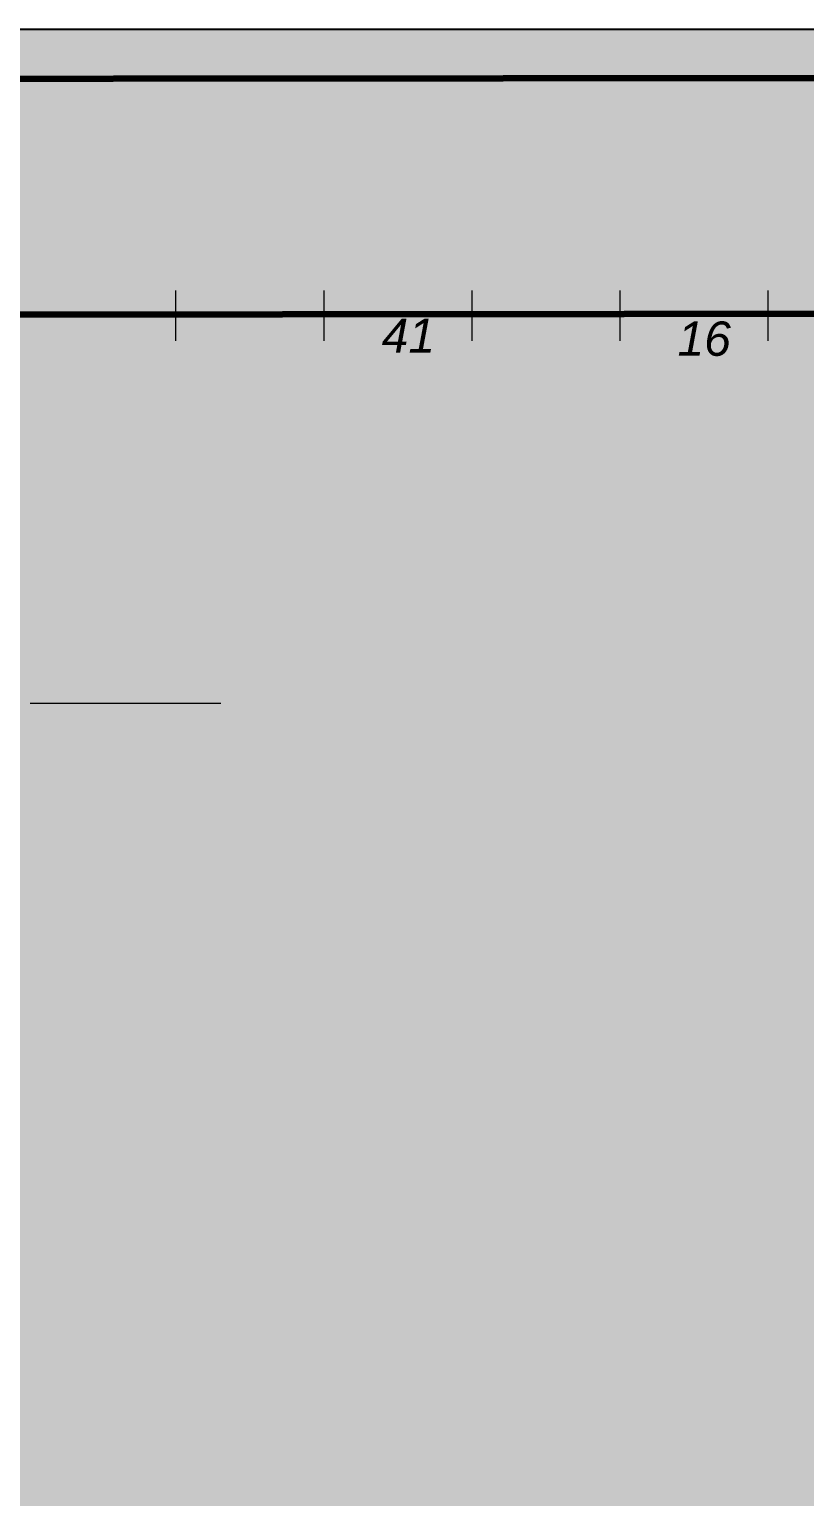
# Model space of a CAD drawing. Header units: millimetres. Extents: x 0 to 418, y 2 to 297.
# Drawn here: x 207.6 to 285.7, y 149.3 to 297 of the extents above; entities that cross this region are included whole.
import ezdxf
from ezdxf.xclip import XClip

# ---------------------------------------------------------------- set-up
doc = ezdxf.new("R2010")
doc.units = ezdxf.units.MM
doc.header["$MEASUREMENT"] = 0
doc.layers.get('0').update_dxf_attribs({"linetype": 'CONTINUOUS'})
doc.styles.add('Arial$201', font='ariali.ttf', dxfattribs={"oblique": 15, "height": 6.044954})

# ---------------------------------------------------------------- blocks, each defined once
blk = doc.blocks.new('MF239C630')
at = {"color": 0, "linetype": 'Continuous', "lineweight": 100, "true_color": 0x000007}
blk.add_lwpolyline([(19.75, 291.9), (412.41, 292.22), (412.41, 292.22)], dxfattribs=at)

msp = doc.modelspace()

# ---------------------------------------------------------------- hatches: boundary and pattern name
at = {"true_color": 0xffffff}
for points in [[(-0.13, 297.01), (-0.13, 1.63), (417.7, 1.63), (417.7, 297.01)], [(-0.13, 297.01), (-0.13, 1.89), (417.7, 1.89), (417.7, 297.01)]]:
    msp.add_hatch(color=0, dxfattribs=at).paths.add_polyline_path(points)
at = {"true_color": 0x000007}
h = msp.add_hatch(color=0, dxfattribs=at)
h.paths.add_polyline_path([(228.6, 264.45), (229.06, 266.64), (229.06, 266.64), (229.04, 266.62), (229.01, 266.6), (228.98, 266.58), (228.96, 266.56), (228.93, 266.54), (228.9, 266.52), (228.87, 266.5), (228.84, 266.49), (228.8, 266.47), (228.77, 266.45), (228.74, 266.44), (228.7, 266.42), (228.67, 266.41), (228.63, 266.39), (228.59, 266.38), (228.56, 266.36), (228.52, 266.35), (228.48, 266.34), (228.44, 266.32), (228.4, 266.31), (228.35, 266.3), (228.31, 266.28), (228.27, 266.27), (228.22, 266.26), (228.22, 266.26), (228.29, 266.59), (228.29, 266.59), (228.31, 266.6), (228.33, 266.6), (228.36, 266.61), (228.38, 266.62), (228.4, 266.63), (228.42, 266.64), (228.45, 266.65), (228.47, 266.66), (228.49, 266.67), (228.51, 266.69), (228.54, 266.7), (228.56, 266.71), (228.58, 266.72), (228.6, 266.73), (228.62, 266.74), (228.64, 266.76), (228.67, 266.77), (228.69, 266.78), (228.71, 266.8), (228.73, 266.81), (228.75, 266.82), (228.77, 266.84), (228.79, 266.85), (228.81, 266.87), (228.81, 266.87), (228.84, 266.88), (228.86, 266.89), (228.88, 266.91), (228.9, 266.92), (228.92, 266.94), (228.94, 266.95), (228.96, 266.96), (228.98, 266.98), (228.99, 266.99), (229.01, 267), (229.03, 267.01), (229.04, 267.03), (229.06, 267.04), (229.07, 267.05), (229.09, 267.06), (229.1, 267.07), (229.12, 267.09), (229.13, 267.1), (229.14, 267.11), (229.16, 267.12), (229.17, 267.13), (229.18, 267.14), (229.2, 267.15), (229.21, 267.16), (229.22, 267.17), (229.22, 267.18), (229.23, 267.18), (229.23, 267.19), (229.24, 267.2), (229.25, 267.2), (229.25, 267.21), (229.26, 267.22), (229.26, 267.22), (229.27, 267.23), (229.28, 267.24), (229.28, 267.25), (229.29, 267.26), (229.3, 267.27), (229.3, 267.27), (229.31, 267.28), (229.31, 267.29), (229.32, 267.3), (229.33, 267.31), (229.33, 267.32), (229.34, 267.33), (229.34, 267.34), (229.35, 267.35), (229.36, 267.36), (229.55, 267.36), (228.96, 264.45), (228.6, 264.45), (228.96, 264.45)])
edge = h.paths.add_edge_path()
edge.add_line((232.45, 265.21), (232.79, 265.25))
edge.add_spline(control_points=[(232.79, 265.25), (232.83, 265.04), (232.88, 264.91), (232.97, 264.81), (232.97, 264.81), (233.06, 264.73), (233.17, 264.68), (233.32, 264.68), (233.32, 264.68), (233.5, 264.68), (233.65, 264.75), (233.78, 264.88), (233.78, 264.88), (233.91, 265.01), (233.98, 265.14), (233.98, 265.3), (233.98, 265.3), (233.98, 265.45), (233.93, 265.57), (233.83, 265.67), (233.83, 265.67), (233.73, 265.75), (233.6, 265.8), (233.44, 265.8), (233.44, 265.8), (233.42, 265.8), (233.39, 265.8), (233.32, 265.8)], knot_values=[0, 0, 0, 0, 0.035714, 0.035714, 0.035714, 0.035714, 0.071429, 0.071429, 0.071429, 0.071429, 0.107143, 0.107143, 0.107143, 0.107143, 0.142857, 0.142857, 0.142857, 0.142857, 0.178571, 0.178571, 0.178571, 0.178571, 0.214286, 0.214286, 0.214286, 0.214286, 1, 1, 1, 1], degree=3, periodic=0)
edge.add_line((233.32, 265.8), (233.39, 266.09))
edge.add_spline(control_points=[(233.39, 266.09), (233.42, 266.08), (233.45, 266.08), (233.48, 266.08), (233.48, 266.08), (233.68, 266.08), (233.85, 266.13), (233.96, 266.23), (233.96, 266.23), (234.06, 266.32), (234.13, 266.46), (234.13, 266.6), (234.13, 266.6), (234.13, 266.73), (234.08, 266.83), (233.98, 266.93), (233.98, 266.93), (233.9, 267.01), (233.78, 267.06), (233.65, 267.06), (233.65, 267.06), (233.53, 267.06), (233.42, 267.01), (233.3, 266.93), (233.3, 266.93), (233.21, 266.83), (233.14, 266.7), (233.12, 266.54)], knot_values=[0, 0, 0, 0, 0.035714, 0.035714, 0.035714, 0.035714, 0.071429, 0.071429, 0.071429, 0.071429, 0.107143, 0.107143, 0.107143, 0.107143, 0.142857, 0.142857, 0.142857, 0.142857, 0.178571, 0.178571, 0.178571, 0.178571, 0.214286, 0.214286, 0.214286, 0.214286, 1, 1, 1, 1], degree=3, periodic=0)
edge.add_line((233.12, 266.54), (232.76, 266.6))
edge.add_spline(control_points=[(232.76, 266.6), (232.83, 266.85), (232.93, 267.03), (233.09, 267.16), (233.09, 267.16), (233.25, 267.29), (233.45, 267.36), (233.68, 267.36), (233.68, 267.36), (233.91, 267.36), (234.11, 267.28), (234.26, 267.15), (234.26, 267.15), (234.41, 267), (234.47, 266.82), (234.47, 266.6), (234.47, 266.6), (234.47, 266.46), (234.44, 266.32), (234.36, 266.21), (234.36, 266.21), (234.27, 266.09), (234.16, 265.99), (233.99, 265.93), (233.99, 265.93), (234.11, 265.86), (234.19, 265.78), (234.26, 265.68), (234.26, 265.68), (234.31, 265.58), (234.34, 265.49), (234.34, 265.35), (234.34, 265.35), (234.34, 265.11), (234.24, 264.88), (234.04, 264.68), (234.04, 264.68), (233.85, 264.5), (233.62, 264.4), (233.35, 264.4), (233.35, 264.4), (233.09, 264.4), (232.88, 264.48), (232.71, 264.61), (232.71, 264.61), (232.55, 264.76), (232.47, 264.96), (232.45, 265.21)], knot_values=[0, 0, 0, 0, 0.020833, 0.020833, 0.020833, 0.020833, 0.041667, 0.041667, 0.041667, 0.041667, 0.0625, 0.0625, 0.0625, 0.0625, 0.083333, 0.083333, 0.083333, 0.083333, 0.104167, 0.104167, 0.104167, 0.104167, 0.125, 0.125, 0.125, 0.125, 0.145833, 0.145833, 0.145833, 0.145833, 0.166667, 0.166667, 0.166667, 0.166667, 0.1875, 0.1875, 0.1875, 0.1875, 0.208333, 0.208333, 0.208333, 0.208333, 0.229167, 0.229167, 0.229167, 0.229167, 1, 1, 1, 1], degree=3, periodic=0)
h = msp.add_hatch(color=0, dxfattribs=at)
h.paths.add_polyline_path([(213.7, 264.2), (214.16, 266.37), (214.16, 266.37), (214.14, 266.35), (214.11, 266.34), (214.08, 266.32), (214.06, 266.3), (214.03, 266.28), (214, 266.27), (213.97, 266.25), (213.94, 266.23), (213.91, 266.22), (213.87, 266.2), (213.84, 266.18), (213.8, 266.17), (213.77, 266.15), (213.73, 266.14), (213.7, 266.12), (213.66, 266.11), (213.62, 266.1), (213.58, 266.08), (213.54, 266.07), (213.5, 266.06), (213.46, 266.04), (213.41, 266.03), (213.37, 266.02), (213.32, 266.01), (213.32, 266.01), (213.39, 266.32), (213.39, 266.32), (213.41, 266.33), (213.43, 266.34), (213.46, 266.35), (213.48, 266.37), (213.5, 266.38), (213.52, 266.39), (213.55, 266.4), (213.57, 266.41), (213.59, 266.42), (213.61, 266.43), (213.64, 266.44), (213.66, 266.45), (213.68, 266.46), (213.7, 266.47), (213.72, 266.49), (213.75, 266.5), (213.77, 266.51), (213.79, 266.52), (213.81, 266.54), (213.83, 266.55), (213.85, 266.56), (213.87, 266.58), (213.89, 266.59), (213.92, 266.6), (213.92, 266.6), (213.94, 266.62), (213.96, 266.63), (213.98, 266.65), (214, 266.66), (214.02, 266.67), (214.04, 266.69), (214.06, 266.7), (214.08, 266.71), (214.1, 266.73), (214.12, 266.74), (214.13, 266.75), (214.15, 266.77), (214.17, 266.78), (214.18, 266.79), (214.2, 266.8), (214.21, 266.82), (214.23, 266.83), (214.24, 266.84), (214.25, 266.85), (214.26, 266.87), (214.28, 266.88), (214.29, 266.89), (214.3, 266.9), (214.31, 266.92), (214.32, 266.92), (214.32, 266.93), (214.33, 266.94), (214.33, 266.94), (214.34, 266.95), (214.35, 266.96), (214.35, 266.96), (214.36, 266.97), (214.37, 266.98), (214.37, 266.98), (214.38, 266.99), (214.38, 267), (214.39, 267.01), (214.4, 267.02), (214.4, 267.02), (214.41, 267.03), (214.41, 267.04), (214.42, 267.05), (214.43, 267.06), (214.43, 267.06), (214.44, 267.07), (214.45, 267.08), (214.45, 267.09), (214.46, 267.1), (214.67, 267.1), (214.06, 264.2), (213.7, 264.2), (214.06, 264.2)])
h.paths.add_polyline_path([(217.57, 264.2), (217.57, 264.2), (217.57, 264.22), (217.57, 264.24), (217.58, 264.26), (217.58, 264.28), (217.59, 264.3), (217.59, 264.32), (217.6, 264.34), (217.6, 264.36), (217.61, 264.38), (217.62, 264.4), (217.62, 264.42), (217.63, 264.43), (217.63, 264.45), (217.64, 264.47), (217.65, 264.49), (217.65, 264.5), (217.66, 264.52), (217.67, 264.54), (217.68, 264.55), (217.68, 264.57), (217.69, 264.59), (217.7, 264.6), (217.71, 264.62), (217.71, 264.63), (217.71, 264.63), (217.72, 264.64), (217.73, 264.66), (217.74, 264.67), (217.75, 264.69), (217.76, 264.7), (217.77, 264.72), (217.78, 264.73), (217.79, 264.74), (217.8, 264.76), (217.81, 264.77), (217.82, 264.79), (217.83, 264.8), (217.84, 264.81), (217.86, 264.83), (217.87, 264.84), (217.88, 264.86), (217.89, 264.87), (217.9, 264.88), (217.92, 264.9), (217.93, 264.91), (217.94, 264.92), (217.95, 264.93), (217.96, 264.95), (217.98, 264.96), (217.99, 264.97), (218.01, 264.99), (218.02, 265), (218.04, 265.02), (218.06, 265.04), (218.08, 265.05), (218.1, 265.07), (218.12, 265.09), (218.14, 265.11), (218.17, 265.13), (218.19, 265.15), (218.22, 265.17), (218.24, 265.19), (218.27, 265.22), (218.3, 265.24), (218.33, 265.26), (218.36, 265.29), (218.39, 265.32), (218.42, 265.34), (218.46, 265.37), (218.49, 265.4), (218.53, 265.43), (218.56, 265.45), (218.6, 265.49), (218.62, 265.5), (218.65, 265.52), (218.67, 265.54), (218.69, 265.56), (218.71, 265.57), (218.73, 265.59), (218.75, 265.61), (218.77, 265.62), (218.78, 265.64), (218.8, 265.65), (218.82, 265.67), (218.83, 265.68), (218.85, 265.69), (218.86, 265.71), (218.88, 265.72), (218.89, 265.73), (218.91, 265.74), (218.92, 265.76), (218.93, 265.77), (218.94, 265.78), (218.95, 265.79), (218.96, 265.8), (218.97, 265.81), (218.98, 265.81), (218.99, 265.83), (219, 265.84), (219.02, 265.85), (219.03, 265.86), (219.04, 265.88), (219.05, 265.89), (219.06, 265.9), (219.07, 265.92), (219.08, 265.93), (219.09, 265.94), (219.1, 265.96), (219.11, 265.97), (219.12, 265.98), (219.13, 266), (219.14, 266.01), (219.15, 266.02), (219.15, 266.04), (219.16, 266.05), (219.17, 266.06), (219.17, 266.08), (219.18, 266.09), (219.18, 266.1), (219.19, 266.11), (219.19, 266.13), (219.2, 266.13), (219.2, 266.14), (219.21, 266.15), (219.21, 266.16), (219.21, 266.17), (219.22, 266.18), (219.22, 266.18), (219.22, 266.19), (219.22, 266.2), (219.23, 266.21), (219.23, 266.22), (219.23, 266.23), (219.23, 266.24), (219.23, 266.24), (219.24, 266.25), (219.24, 266.26), (219.24, 266.27), (219.24, 266.28), (219.24, 266.29), (219.24, 266.3), (219.24, 266.31), (219.24, 266.32), (219.24, 266.33), (219.24, 266.34), (219.24, 266.36), (219.24, 266.37), (219.24, 266.39), (219.24, 266.4), (219.24, 266.42), (219.23, 266.44), (219.23, 266.45), (219.23, 266.47), (219.22, 266.48), (219.22, 266.49), (219.21, 266.51), (219.21, 266.52), (219.2, 266.54), (219.2, 266.55), (219.19, 266.56), (219.18, 266.58), (219.17, 266.59), (219.17, 266.6), (219.16, 266.61), (219.15, 266.63), (219.14, 266.64), (219.13, 266.65), (219.12, 266.66), (219.11, 266.67), (219.1, 266.68), (219.09, 266.69), (219.07, 266.7), (219.06, 266.71), (219.05, 266.72), (219.03, 266.73), (219.02, 266.74), (219.01, 266.75), (218.99, 266.76), (218.98, 266.77), (218.96, 266.77), (218.95, 266.78), (218.93, 266.79), (218.92, 266.79), (218.9, 266.8), (218.89, 266.8), (218.87, 266.8), (218.86, 266.81), (218.84, 266.81), (218.82, 266.81), (218.8, 266.81), (218.79, 266.82), (218.77, 266.82), (218.75, 266.82), (218.73, 266.82), (218.72, 266.82), (218.7, 266.81), (218.69, 266.81), (218.67, 266.81), (218.65, 266.81), (218.64, 266.8), (218.62, 266.8), (218.61, 266.8), (218.59, 266.79), (218.58, 266.79), (218.57, 266.78), (218.55, 266.77), (218.54, 266.77), (218.52, 266.76), (218.51, 266.75), (218.5, 266.74), (218.48, 266.73), (218.47, 266.72), (218.46, 266.71), (218.44, 266.7), (218.43, 266.69), (218.42, 266.68), (218.4, 266.67), (218.39, 266.66), (218.38, 266.65), (218.37, 266.63), (218.36, 266.62), (218.35, 266.61), (218.33, 266.59), (218.32, 266.58), (218.31, 266.56), (218.3, 266.54), (218.29, 266.53), (218.28, 266.51), (218.27, 266.49), (218.26, 266.47), (218.26, 266.45), (218.25, 266.43), (218.24, 266.41), (218.23, 266.39), (218.22, 266.37), (218.22, 266.34), (218.21, 266.32), (218.21, 266.3), (218.2, 266.27), (218.2, 266.25), (218.19, 266.23), (217.83, 266.27), (217.83, 266.27), (217.84, 266.31), (217.84, 266.34), (217.85, 266.37), (217.86, 266.39), (217.87, 266.42), (217.88, 266.45), (217.89, 266.48), (217.9, 266.51), (217.91, 266.54), (217.92, 266.56), (217.93, 266.59), (217.94, 266.62), (217.96, 266.64), (217.97, 266.67), (217.98, 266.69), (218, 266.71), (218.01, 266.74), (218.03, 266.76), (218.05, 266.78), (218.06, 266.8), (218.08, 266.82), (218.1, 266.84), (218.12, 266.86), (218.14, 266.88), (218.16, 266.9), (218.18, 266.92), (218.2, 266.93), (218.23, 266.95), (218.25, 266.96), (218.27, 266.98), (218.29, 266.99), (218.32, 267), (218.34, 267.02), (218.37, 267.03), (218.39, 267.04), (218.41, 267.05), (218.44, 267.05), (218.47, 267.06), (218.49, 267.07), (218.52, 267.07), (218.55, 267.08), (218.57, 267.08), (218.6, 267.09), (218.63, 267.09), (218.66, 267.09), (218.69, 267.1), (218.72, 267.1), (218.75, 267.1), (218.77, 267.1), (218.79, 267.1), (218.81, 267.1), (218.83, 267.09), (218.85, 267.09), (218.87, 267.09), (218.89, 267.09), (218.91, 267.09), (218.93, 267.08), (218.95, 267.08), (218.97, 267.08), (218.98, 267.07), (219, 267.07), (219.02, 267.06), (219.04, 267.06), (219.06, 267.05), (219.07, 267.05), (219.09, 267.04), (219.11, 267.03), (219.13, 267.03), (219.14, 267.02), (219.16, 267.01), (219.18, 267.01), (219.19, 267), (219.19, 267), (219.21, 266.99), (219.23, 266.98), (219.24, 266.97), (219.26, 266.96), (219.27, 266.95), (219.29, 266.94), (219.3, 266.93), (219.32, 266.92), (219.33, 266.91), (219.35, 266.9), (219.36, 266.89), (219.37, 266.87), (219.39, 266.86), (219.4, 266.85), (219.41, 266.84), (219.43, 266.82), (219.44, 266.81), (219.45, 266.79), (219.46, 266.78), (219.47, 266.77), (219.48, 266.75), (219.49, 266.73), (219.5, 266.72), (219.51, 266.7), (219.51, 266.69), (219.52, 266.67), (219.53, 266.66), (219.54, 266.64), (219.54, 266.63), (219.55, 266.61), (219.56, 266.6), (219.56, 266.58), (219.57, 266.57), (219.57, 266.55), (219.58, 266.53), (219.58, 266.52), (219.58, 266.5), (219.59, 266.49), (219.59, 266.47), (219.59, 266.45), (219.6, 266.44), (219.6, 266.42), (219.6, 266.41), (219.6, 266.39), (219.6, 266.37), (219.6, 266.36), (219.6, 266.34), (219.61, 266.32), (219.6, 266.3), (219.6, 266.28), (219.6, 266.26), (219.6, 266.23), (219.6, 266.21), (219.59, 266.19), (219.59, 266.16), (219.58, 266.14), (219.58, 266.12), (219.57, 266.09), (219.56, 266.07), (219.55, 266.05), (219.54, 266.02), (219.53, 266), (219.52, 265.98), (219.51, 265.95), (219.5, 265.93), (219.49, 265.91), (219.47, 265.89), (219.46, 265.87), (219.44, 265.84), (219.43, 265.82), (219.41, 265.8), (219.39, 265.78), (219.39, 265.78), (219.38, 265.77), (219.37, 265.75), (219.35, 265.73), (219.34, 265.72), (219.32, 265.7), (219.3, 265.68), (219.28, 265.65), (219.25, 265.63), (219.23, 265.61), (219.2, 265.58), (219.17, 265.56), (219.14, 265.53), (219.11, 265.5), (219.08, 265.48), (219.04, 265.45), (219.01, 265.41), (218.97, 265.38), (218.93, 265.35), (218.89, 265.31), (218.84, 265.28), (218.8, 265.24), (218.75, 265.2), (218.7, 265.16), (218.65, 265.12), (218.65, 265.12), (218.63, 265.11), (218.61, 265.09), (218.59, 265.07), (218.57, 265.05), (218.54, 265.04), (218.52, 265.02), (218.51, 265), (218.49, 264.99), (218.47, 264.97), (218.45, 264.96), (218.43, 264.94), (218.42, 264.93), (218.4, 264.91), (218.39, 264.9), (218.37, 264.88), (218.36, 264.87), (218.34, 264.86), (218.33, 264.85), (218.31, 264.83), (218.3, 264.82), (218.29, 264.81), (218.28, 264.8), (218.27, 264.79), (218.26, 264.78), (218.26, 264.78), (218.25, 264.77), (218.24, 264.76), (218.23, 264.75), (218.22, 264.74), (218.21, 264.72), (218.2, 264.71), (218.19, 264.7), (218.18, 264.69), (218.17, 264.68), (218.16, 264.67), (218.15, 264.66), (218.15, 264.65), (218.14, 264.64), (218.13, 264.63), (218.12, 264.62), (218.11, 264.61), (218.11, 264.6), (218.1, 264.59), (218.09, 264.58), (218.09, 264.57), (218.08, 264.56), (218.07, 264.55), (218.07, 264.54), (218.06, 264.53), (218.06, 264.53), (219.36, 264.53), (219.29, 264.2)])
h.paths.add_polyline_path([(217.57, 264.2), (219.29, 264.2)])
h = msp.add_hatch(color=0, dxfattribs=at)
h.paths.add_polyline_path([(258.38, 264.2), (258.84, 266.37), (258.84, 266.37), (258.82, 266.35), (258.79, 266.34), (258.76, 266.32), (258.74, 266.3), (258.71, 266.28), (258.68, 266.27), (258.65, 266.25), (258.62, 266.23), (258.59, 266.22), (258.55, 266.2), (258.52, 266.18), (258.49, 266.17), (258.45, 266.15), (258.42, 266.14), (258.38, 266.12), (258.34, 266.11), (258.31, 266.1), (258.27, 266.08), (258.23, 266.07), (258.19, 266.06), (258.15, 266.04), (258.11, 266.03), (258.06, 266.02), (258.02, 266.01), (258.02, 266.01), (258.09, 266.32), (258.09, 266.32), (258.11, 266.33), (258.13, 266.34), (258.15, 266.35), (258.17, 266.37), (258.19, 266.38), (258.21, 266.39), (258.23, 266.4), (258.26, 266.41), (258.28, 266.42), (258.3, 266.43), (258.32, 266.44), (258.34, 266.45), (258.37, 266.46), (258.39, 266.47), (258.41, 266.49), (258.43, 266.5), (258.45, 266.51), (258.48, 266.52), (258.5, 266.54), (258.52, 266.55), (258.54, 266.56), (258.57, 266.58), (258.59, 266.59), (258.61, 266.6), (258.61, 266.6), (258.63, 266.62), (258.65, 266.63), (258.67, 266.65), (258.69, 266.66), (258.71, 266.67), (258.73, 266.69), (258.75, 266.7), (258.77, 266.71), (258.78, 266.73), (258.8, 266.74), (258.82, 266.75), (258.83, 266.77), (258.85, 266.78), (258.86, 266.79), (258.88, 266.8), (258.89, 266.82), (258.91, 266.83), (258.92, 266.84), (258.93, 266.85), (258.95, 266.87), (258.96, 266.88), (258.97, 266.89), (258.98, 266.9), (258.99, 266.92), (259, 266.92), (259, 266.93), (259.01, 266.94), (259.02, 266.94), (259.02, 266.95), (259.03, 266.96), (259.04, 266.96), (259.04, 266.97), (259.05, 266.98), (259.06, 266.98), (259.06, 266.99), (259.07, 267), (259.08, 267.01), (259.08, 267.02), (259.09, 267.02), (259.1, 267.03), (259.1, 267.04), (259.11, 267.05), (259.11, 267.06), (259.12, 267.06), (259.12, 267.07), (259.13, 267.08), (259.13, 267.09), (259.14, 267.1), (259.35, 267.1), (258.74, 264.2), (258.38, 264.2), (258.74, 264.2)])
edge = h.paths.add_edge_path()
edge.add_line((262.3, 265.02), (262.66, 265.06))
edge.add_spline(control_points=[(262.66, 265.06), (262.66, 265.01), (262.66, 264.98), (262.66, 264.96), (262.66, 264.96), (262.66, 264.88), (262.67, 264.79), (262.72, 264.71), (262.72, 264.71), (262.77, 264.61), (262.82, 264.55), (262.9, 264.5), (262.9, 264.5), (262.99, 264.45), (263.05, 264.43), (263.13, 264.43), (263.13, 264.43), (263.25, 264.43), (263.37, 264.47), (263.48, 264.55), (263.48, 264.55), (263.6, 264.63), (263.69, 264.73), (263.76, 264.88), (263.76, 264.88), (263.83, 265.02), (263.86, 265.17), (263.86, 265.32), (263.86, 265.32), (263.86, 265.47), (263.81, 265.6), (263.73, 265.7), (263.73, 265.7), (263.63, 265.8), (263.5, 265.85), (263.35, 265.85), (263.35, 265.85), (263.25, 265.85), (263.15, 265.83), (263.05, 265.78), (263.05, 265.78), (262.95, 265.72), (262.87, 265.65), (262.79, 265.55)], knot_values=[0, 0, 0, 0, 0.022727, 0.022727, 0.022727, 0.022727, 0.045455, 0.045455, 0.045455, 0.045455, 0.068182, 0.068182, 0.068182, 0.068182, 0.090909, 0.090909, 0.090909, 0.090909, 0.113636, 0.113636, 0.113636, 0.113636, 0.136364, 0.136364, 0.136364, 0.136364, 0.159091, 0.159091, 0.159091, 0.159091, 0.181818, 0.181818, 0.181818, 0.181818, 0.204545, 0.204545, 0.204545, 0.204545, 0.227273, 0.227273, 0.227273, 0.227273, 1, 1, 1, 1], degree=3, periodic=0)
edge.add_line((262.79, 265.55), (262.48, 265.57))
edge.add_line((262.48, 265.57), (262.92, 267.05))
edge.add_line((262.92, 267.05), (264.34, 267.05))
edge.add_line((264.34, 267.05), (264.25, 266.72))
edge.add_line((264.25, 266.72), (263.17, 266.72))
edge.add_line((263.17, 266.72), (262.94, 265.98))
edge.add_spline(control_points=[(262.94, 265.98), (263.02, 266.04), (263.1, 266.09), (263.2, 266.13), (263.2, 266.13), (263.28, 266.14), (263.37, 266.16), (263.46, 266.16), (263.46, 266.16), (263.68, 266.16), (263.86, 266.09), (264.01, 265.95), (264.01, 265.95), (264.15, 265.8), (264.22, 265.6), (264.22, 265.35), (264.22, 265.35), (264.22, 265.12), (264.17, 264.93), (264.07, 264.73), (264.07, 264.73), (263.97, 264.55), (263.84, 264.4), (263.68, 264.3), (263.68, 264.3), (263.5, 264.2), (263.32, 264.15), (263.12, 264.15), (263.12, 264.15), (262.95, 264.15), (262.81, 264.19), (262.67, 264.27), (262.67, 264.27), (262.56, 264.33), (262.46, 264.43), (262.39, 264.56), (262.39, 264.56), (262.33, 264.7), (262.3, 264.83), (262.3, 264.96), (262.3, 264.96), (262.3, 264.98), (262.3, 264.99), (262.3, 265.02)], knot_values=[0, 0, 0, 0, 0.022727, 0.022727, 0.022727, 0.022727, 0.045455, 0.045455, 0.045455, 0.045455, 0.068182, 0.068182, 0.068182, 0.068182, 0.090909, 0.090909, 0.090909, 0.090909, 0.113636, 0.113636, 0.113636, 0.113636, 0.136364, 0.136364, 0.136364, 0.136364, 0.159091, 0.159091, 0.159091, 0.159091, 0.181818, 0.181818, 0.181818, 0.181818, 0.204545, 0.204545, 0.204545, 0.204545, 0.227273, 0.227273, 0.227273, 0.227273, 1, 1, 1, 1], degree=3, periodic=0)
msp.add_hatch(color=0, dxfattribs=at).paths.add_polyline_path([(223.03, 231.63), (223.63, 234.52), (225.9, 234.52), (225.3, 231.63), (224.92, 231.63), (225.46, 234.19), (223.96, 234.19), (223.42, 231.63)])

# ---------------------------------------------------------------- linework, layer by layer
at = {"color": 0, "linetype": 'Continuous', "lineweight": 20, "true_color": 0x000007}
for points in [[(222.37, 270.71), (222.37, 265.67), (222.37, 265.67)], [(237.28, 270.71), (237.28, 265.67), (237.28, 265.67)], [(252.18, 270.71), (252.18, 265.67), (252.18, 265.67)], [(267.1, 270.71), (267.1, 265.67), (267.1, 265.67)], [(282, 270.71), (282, 265.67), (282, 265.67)], [(207.73, 229.17), (226.92, 229.17), (226.92, 229.17)]]:
    msp.add_lwpolyline(points, dxfattribs=at)
at = {"color": 0, "linetype": 'Continuous', "lineweight": 100, "true_color": 0x000007}
msp.add_lwpolyline([(198.67, 268.31), (370.78, 268.49), (370.78, 268.49)], dxfattribs=at)

# ---------------------------------------------------------------- block references
at = {"color": 0, "true_color": 0xffffff}
ref = msp.add_blockref('MF239C630', (0, 0), dxfattribs=at)
XClip(ref).set_block_clipping_path([(0, 1.7912147777), (417.8319348779, 297.01)])

# ---------------------------------------------------------------- texts
at = {"color": 0, "true_color": 0x000007, "style": 'Arial$201'}
for s, p in [('41', (243.12, 264.45)), ('16', (272.9, 264.15))]:
    msp.add_text(s, height=3.454, dxfattribs=at).set_placement(p)

doc.saveas('drawing.dxf')
